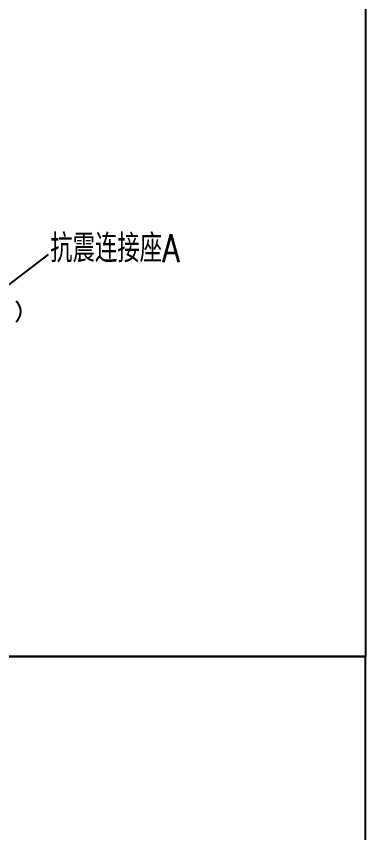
# Model space of a CAD drawing. Extents: x 1382187 to 1725648, y 860327 to 1571294.
# Drawn here: x 1539516 to 1544507, y 1220415 to 1232065 of the extents above; entities that cross this region are included whole.
import ezdxf

# ---------------------------------------------------------------- set-up
doc = ezdxf.new("R2010")
doc.units = 0
doc.header["$LTSCALE"] = 1000
doc.header["$MEASUREMENT"] = 0
doc.layers.add('W_DIM', color=4, linetype='Continuous')
doc.styles.get("Standard").update_dxf_attribs({"font": 'gbenor.shx', "bigfont": 'gbcbig.shx'})
doc.styles.add('wwp100', font='txt.shx', dxfattribs={"width": 0.7, "height": 400, "bigfont": 'hztxt.shx'})
doc.dimstyles.get("Standard").update_dxf_attribs({"dimtxt": 0.18, "dimasz": 0.18, "dimexe": 0.18, "dimexo": 0.0625, "dimgap": 0.09, "dimtad": 0, "dimtih": 1, "dimtoh": 1, "dimdec": 4, "dimzin": 0, "dimdsep": 46, "dimtxsty": 'Standard', "dimcen": 0.09, "dimadec": 0, "dimazin": 0, "dimtfac": 1, "dimtdec": 4, "dimtofl": 0, "dimtmove": 0, "dimatfit": 3, "dimfxl": 0, "dimtolj": 1, "dimtzin": 0, "dimarcsym": 0})

msp = doc.modelspace()

# ---------------------------------------------------------------- linework, layer by layer
at = {"color": 7}
for p, q in [((1544506.6, 1222928.1), (1544506.6, 1241937.5)), ((1544506.6, 1222928.1), (1544506.6, 1241937.5)), ((1497689.7, 1222928.1), (1544506.6, 1222928.1)), ((1544504.2, 1222928.1), (1521769.1, 1222928.1)), ((1544504.2, 1205507.8), (1544504.2, 1222928.1))]:
    msp.add_line(p, q, dxfattribs=at)
msp.add_arc((1539373.6, 1227853), 204.4, 313.94552, 46.05448)

# ---------------------------------------------------------------- texts
at = {"layer": 'W_DIM', "color": 7, "style": 'wwp100', "width": 0.8}
msp.add_text('抗震连接座A', height=400, dxfattribs=at).set_placement((1539999.1, 1228554.7))

# ---------------------------------------------------------------- leaders
msp.add_leader([(1539174.2, 1228057.5), (1539975.5, 1228666.7)], dimstyle='Standard', override={"dimgap": 20})

doc.saveas('drawing.dxf')
